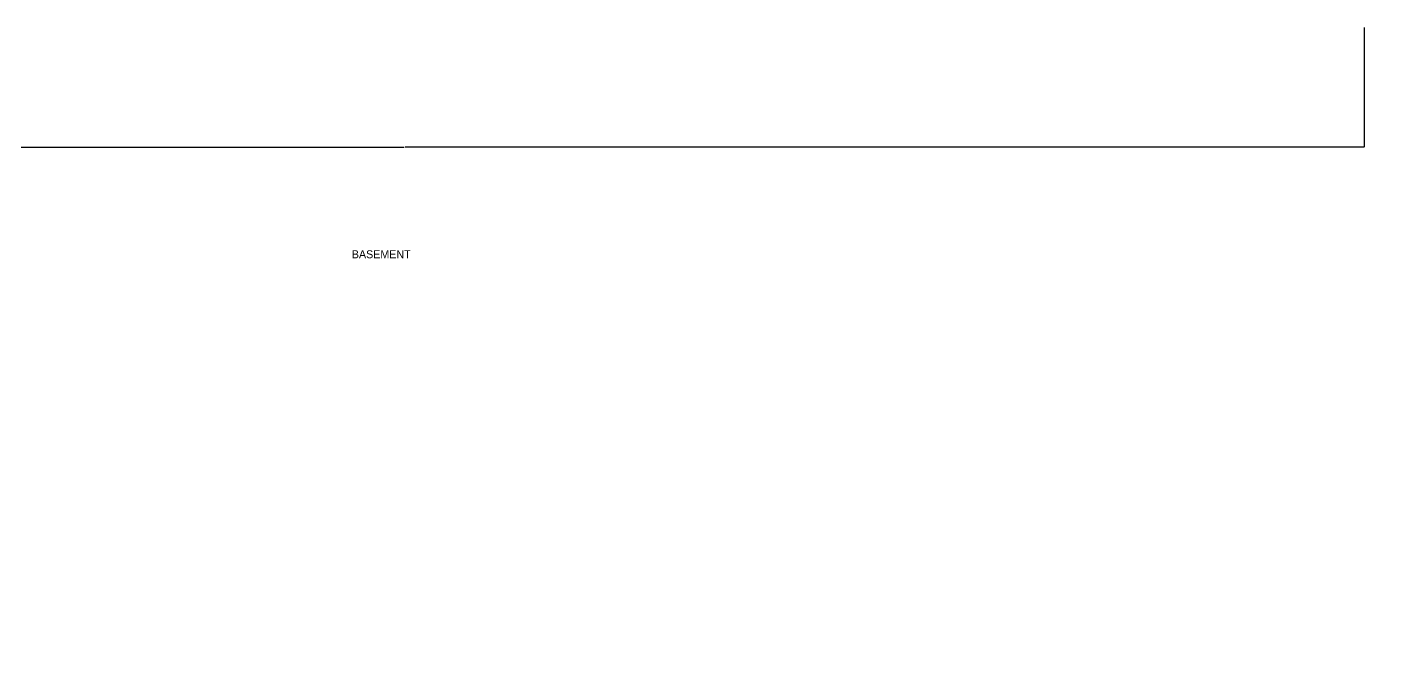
# Model space of a CAD drawing. Header units: inches. Extents: x -34849 to 37501, y -26482 to 39290.
# Drawn here: x 802 to 2854, y 11645 to 12582 of the extents above; entities that cross this region are included whole.
import ezdxf

# ---------------------------------------------------------------- set-up
doc = ezdxf.new("R2010")
doc.units = ezdxf.units.IN
doc.header["$MEASUREMENT"] = 0
doc.layers.add('035$01OUT', color=7, linetype='Continuous')
doc.layers.add('035$04OFF', color=7, linetype='Continuous')

msp = doc.modelspace()

# ---------------------------------------------------------------- linework, layer by layer
at = {"layer": '035$01OUT'}
for p, q in [((2806.4, 12581.5), (2806.4, 12401.6)), ((-71.4, 12401.7), (1366.6, 12401.7)), ((2806.2, 12401.7), (1368.1, 12401.7))]:
    msp.add_line(p, q, dxfattribs=at)
msp.add_solid([(2806.2, 12401.8), (2806.2, 12401.7), (2806.4, 12401.7)], dxfattribs=at)
at = {"layer": '035$04OFF', "color": 1}
msp.add_circle((4615.6, 6404.2, 0), 32885.9, dxfattribs=at)

# ---------------------------------------------------------------- texts
msp.add_text('BASEMENT', height=12).set_placement((1288.3, 12235.1))
at = {"layer": '035$01OUT', "insert": (1367.4, 12401.7), "char_height": 0.18, "attachment_point": 5}
msp.add_mtext('\\A1;2878.0000', dxfattribs=at)

doc.saveas('drawing.dxf')
